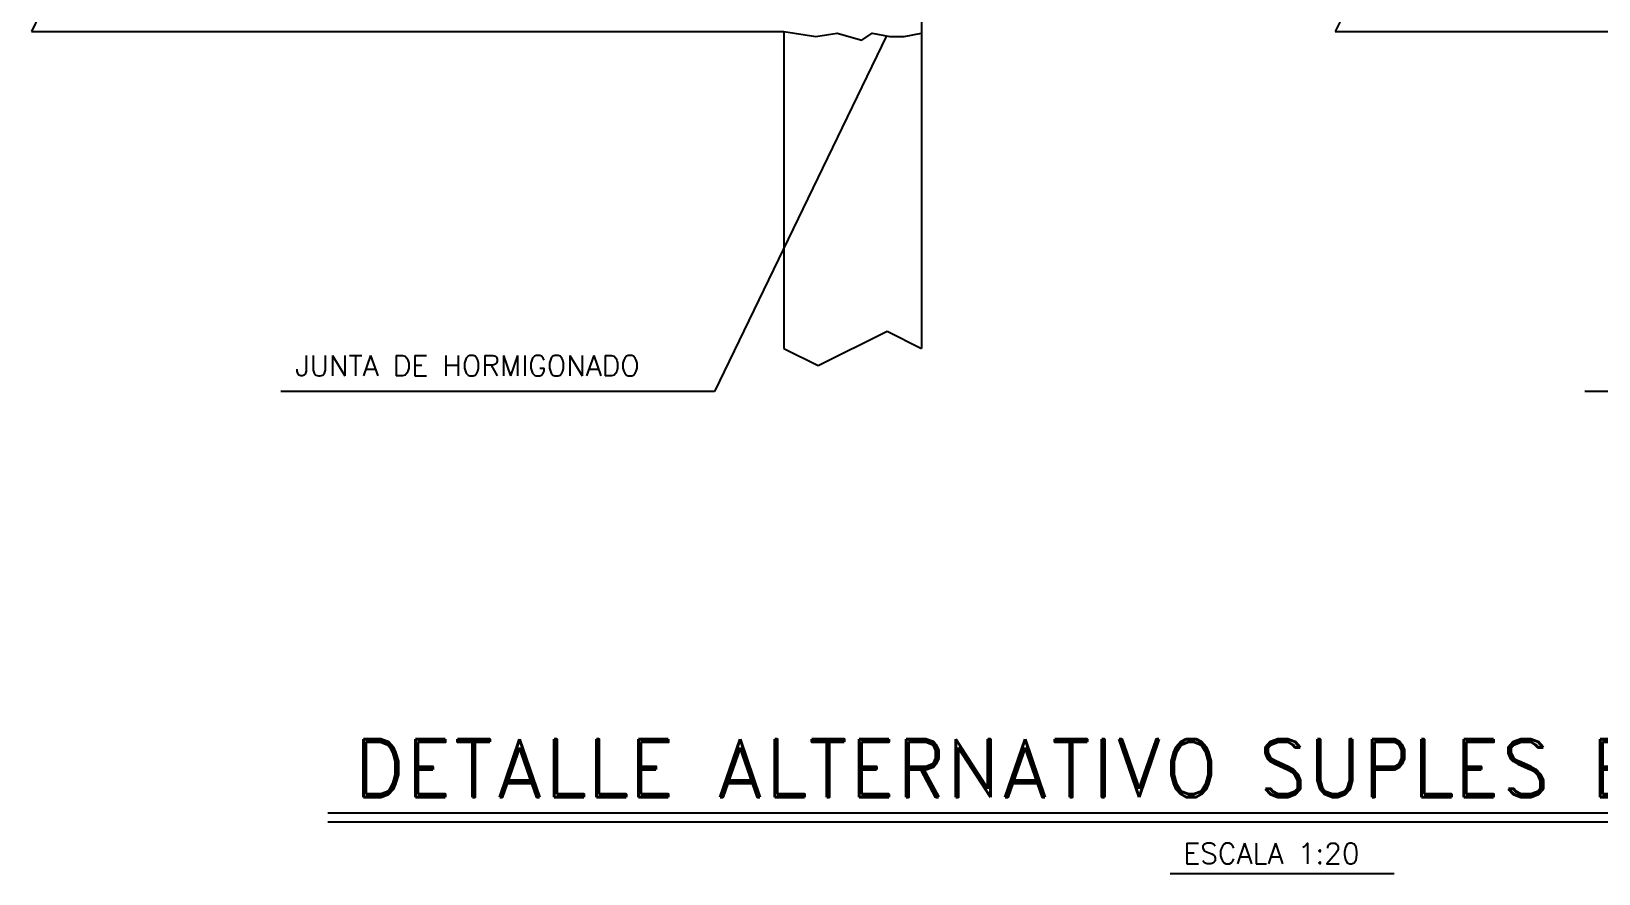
# Model space of a CAD drawing. Extents: x -4 to 6083, y -4 to 8618.
# Drawn here: x 1009 to 2289, y 1561 to 2249 of the extents above; entities that cross this region are included whole.
import ezdxf

# ---------------------------------------------------------------- set-up
doc = ezdxf.new("R2010")
doc.units = 0
doc.header["$LTSCALE"] = 45
doc.header["$MEASUREMENT"] = 0
doc.layers.add('fe', color=7, linetype='CONTINUOUS')
doc.layers.add('RLA-CORTES', color=5, linetype='CONTINUOUS')
doc.styles.add('ARM1', font='SIMPLEX', dxfattribs={"oblique": 15, "height": 10})
doc.styles.add('ROMANS', font='ROMANS.shx', dxfattribs={"height": 16.875})
doc.styles.add('SIETE50', font='ROMAND.SHX', dxfattribs={"height": 31.5})

# ---------------------------------------------------------------- blocks, each defined once
blk = doc.blocks.new('det-3')
at = {"layer": 'RLA-CORTES'}
for p, q in [((-210.61, 320.62), (-210.61, -30.88)), ((-695.5, 141.77), (-285.61, 141.77)), ((-285.61, 141.77), (-285.61, -30.88)), ((14.75, 141.77), (424.64, 141.77))]:
    blk.add_line(p, q, dxfattribs=at)
at = {"layer": 'RLA-CORTES', "color": 2}
for p, q in [((-690.82, 151.15), (-695.5, 141.77)), ((19.43, 151.15), (14.75, 141.77)), ((-266.86, -40.25), (-229.36, -21.5)), ((-229.36, -21.5), (-210.61, -30.88)), ((-285.61, -30.88), (-266.86, -40.25))]:
    blk.add_line(p, q, dxfattribs=at)
at = {"layer": 'RLA-CORTES', "color": 1}
for p, q in [((-229.75, 139.3), (-323.35, -54.43)), ((-323.35, -54.43), (-559.62, -54.43)), ((386.9, -54.43), (150.63, -54.43))]:
    blk.add_line(p, q, dxfattribs=at)
at = {"layer": 'RLA-CORTES', "color": 6}
for p, q in [((-533.93, -283.77), (534.19, -283.77)), ((-533.93, -288.77), (534.19, -288.77))]:
    blk.add_line(p, q, dxfattribs=at)
at = {"layer": 'RLA-CORTES', "color": 3}
blk.add_line((-75.1, -316.94), (46.89, -316.94), dxfattribs=at)
at = {"layer": 'RLA-CORTES', "color": 1}
blk.add_lwpolyline([(-285.61, 141.77), (-268.17, 138.91), (-256.65, 140.83), (-243.2, 136.99), (-237.43, 140.83), (-227.83, 138.91), (-220.14, 138.91), (-210.61, 140.83)], dxfattribs=at)
at = {"layer": 'RLA-CORTES', "color": 9}
for s, style, p in [('JUNTA DE HORMIGONADO', 'ARM1', (-551.66, -45.92)), ('ESCALA 1:20', 'ROMANS', (-67.95, -311.56))]:
    blk.add_text(s, height=11.25, dxfattribs=dict(at, style=style)).set_placement(p)
at = {"layer": 'RLA-CORTES', "color": 6, "style": 'SIETE50'}
blk.add_text('DETALLE ALTERNATIVO SUPLES EN MUROS', height=31.5, dxfattribs=at).set_placement((-520.03, -275.21))

msp = doc.modelspace()

# ---------------------------------------------------------------- block references
at = {"layer": 'fe', "xscale": 1.5, "yscale": 1.5, "zscale": 1.5}
msp.add_blockref('det-3', (2051.79, 2036.5), dxfattribs=at)

doc.saveas('drawing.dxf')
